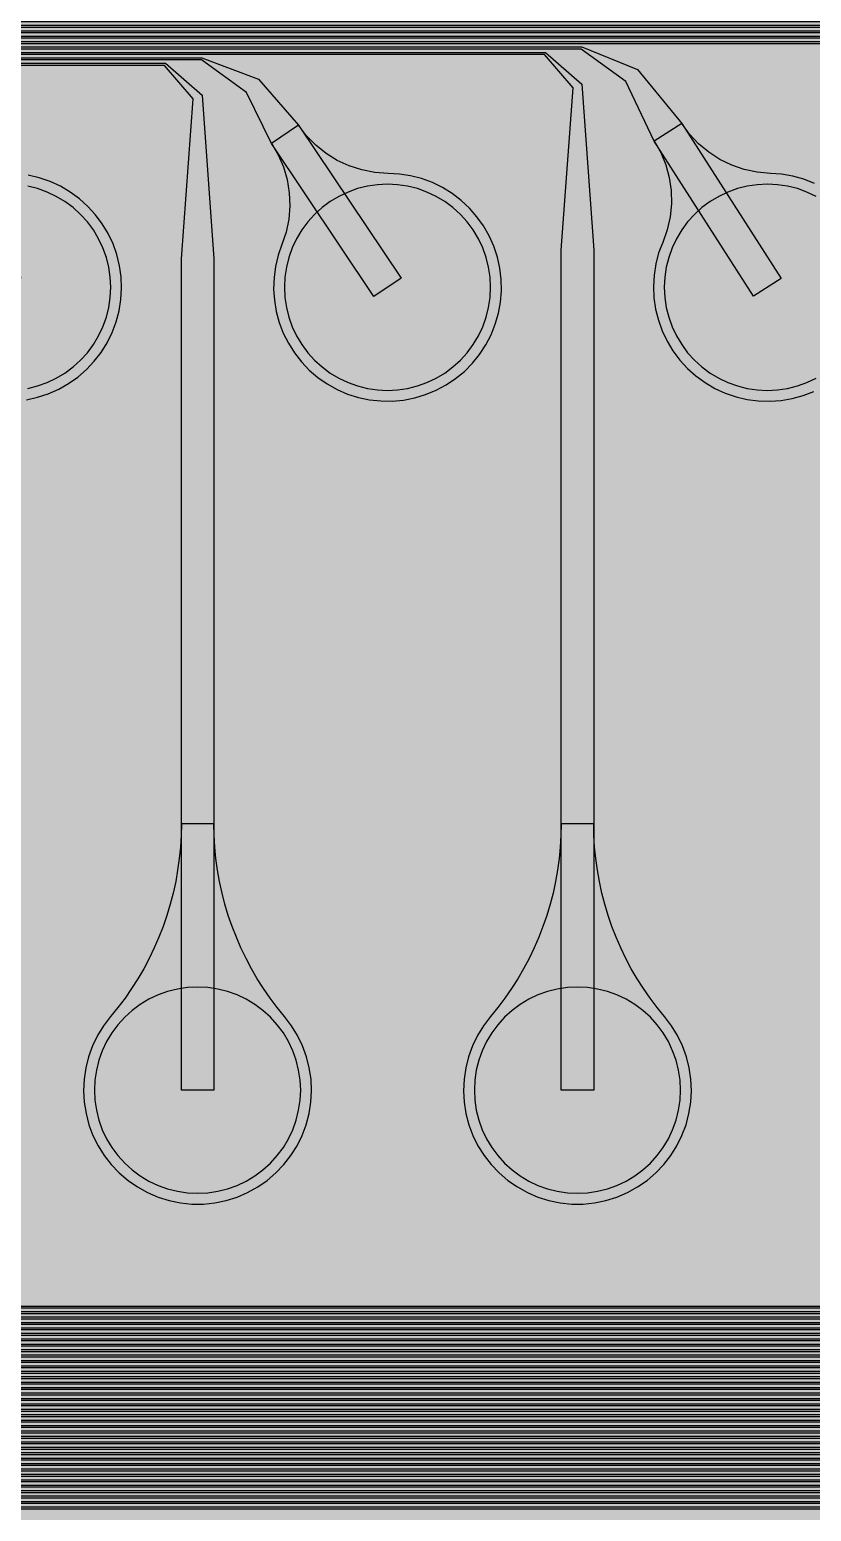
# Model space of a CAD drawing. Header units: metres. Extents: x -7240 to 10960, y -29667 to 1823.
# Drawn here: x -1907 to -1187, y -28281 to -26915 of the extents above; entities that cross this region are included whole.
import ezdxf

# ---------------------------------------------------------------- set-up
doc = ezdxf.new("R2010")
doc.units = ezdxf.units.M
for name, color, linetype in [('Metal1', 4, 'CONTINUOUS'), ('Polyimide', 7, 'CONTINUOUS'), ('Polyimide_Negative', 5, 'CONTINUOUS')]:
    doc.layers.add(name, color=color, linetype=linetype)

msp = doc.modelspace()

# ---------------------------------------------------------------- hatches: boundary and pattern name
at = {"layer": 'Polyimide'}
msp.add_hatch(color=7, dxfattribs=at).paths.add_polyline_path([(4088.5, -11806.9), (4098.7, -11851.2), (4115.6, -11893.5), (4138.6, -11932.7), (4167.4, -11968), (4201.1, -11998.5), (4239, -12023.6), (4280.3, -12042.7), (4349.2, -12073.7), (4413.2, -12113.8), (4471.3, -12162), (4522.3, -12217.7), (4565.4, -12279.7), (4599.7, -12346.9), (4624.7, -12418.2), (4639.9, -12492.2), (4645, -12567.5), (4639.9, -12642.8), (4624.7, -12716.8), (4599.7, -12788.1), (4565.4, -12855.3), (4522.3, -12917.3), (4471.3, -12973), (4413.2, -13021.2), (4349.2, -13061.3), (4280.3, -13092.3), (4239, -13111.4), (4201.1, -13136.5), (4167.4, -13167), (4138.6, -13202.3), (4115.6, -13241.5), (4098.7, -13283.8), (4088.5, -13328.1), (4085, -13373.5), (4085, -13567.5), (4099.4, -13861.6), (4142.6, -14152.8), (4214.2, -14438.4), (4313.4, -14715.5), (4439.2, -14981.7), (4590.6, -15234.2), (4766, -15470.7), (4963.7, -15688.8), (5181.8, -15886.5), (5418.3, -16061.9), (5670.8, -16213.3), (5936.9, -16339.1), (6214.1, -16438.3), (6499.7, -16509.9), (6790.9, -16553.1), (7085, -16567.5), (9960.4, -16567.5), (10038.8, -16571.4), (10116.4, -16582.9), (10192.6, -16601.9), (10266.5, -16628.4), (10337.5, -16662), (10404.8, -16702.3), (10467.9, -16749.1), (10526.1, -16801.8), (10578.8, -16860), (10625.6, -16923), (10665.9, -16990.4), (10699.5, -17061.4), (10725.9, -17135.3), (10745, -17211.4), (10756.5, -17289.1), (10760.4, -17367.5), (10760.4, -21957.3), (10721.6, -22012.9), (10686, -22070.6), (10653.6, -22130.1), (10624.5, -22191.4), (10598.9, -22254.2), (10576.8, -22318.2), (10558.3, -22383.5), (10543.4, -22449.6), (10532.2, -22516.5), (10524.7, -22583.8), (10521, -22651.5), (10521, -22719.3), (10524.7, -22787), (10532.2, -22854.4), (10543.4, -22921.2), (10558.3, -22987.4), (10576.8, -23052.6), (10598.9, -23116.7), (10624.5, -23179.5), (10653.6, -23240.7), (10686, -23300.3), (10721.6, -23357.9), (10760.4, -23413.5), (10760.4, -28667.5), (10756.5, -28745.9), (10745, -28823.6), (10725.9, -28899.7), (10699.5, -28973.6), (10665.9, -29044.6), (10625.6, -29112), (10578.8, -29175), (10526.1, -29233.2), (10467.9, -29285.9), (10404.8, -29332.7), (10337.5, -29373), (10266.5, -29406.6), (10192.6, -29433.1), (10116.4, -29452.1), (10038.8, -29463.6), (9960.4, -29467.5), (-6239.6, -29467.5), (-6318, -29463.6), (-6395.7, -29452.1), (-6471.9, -29433.1), (-6545.8, -29406.6), (-6616.7, -29373), (-6684.1, -29332.7), (-6747.1, -29285.9), (-6805.3, -29233.2), (-6858, -29175), (-6904.8, -29112), (-6945.2, -29044.6), (-6978.7, -28973.6), (-7005.2, -28899.7), (-7024.3, -28823.6), (-7035.8, -28745.9), (-7039.6, -28667.5), (-7039.6, -23426.3), (-6999.4, -23370.1), (-6962.3, -23311.6), (-6928.7, -23251.2), (-6898.5, -23189), (-6871.8, -23125.1), (-6848.8, -23059.9), (-6829.5, -22993.4), (-6814, -22926), (-6802.4, -22857.8), (-6794.6, -22789.1), (-6790.7, -22720), (-6790.7, -22650.8), (-6794.6, -22581.8), (-6802.4, -22513), (-6814, -22444.8), (-6829.5, -22377.4), (-6848.8, -22311), (-6871.8, -22245.7), (-6898.5, -22181.9), (-6928.7, -22119.7), (-6962.3, -22059.2), (-6999.4, -22000.8), (-7039.6, -21944.5), (-7039.6, -17367.5), (-7035.8, -17289.1), (-7024.3, -17211.4), (-7005.2, -17135.3), (-6978.7, -17061.4), (-6945.2, -16990.4), (-6904.8, -16923), (-6858, -16860), (-6805.3, -16801.8), (-6747.1, -16749.1), (-6684.1, -16702.3), (-6616.7, -16662), (-6545.8, -16628.4), (-6471.9, -16601.9), (-6395.7, -16582.9), (-6318, -16571.4), (-6239.6, -16567.5), (-3334, -16567.5), (-3039.9, -16553.1), (-2748.7, -16509.9), (-2463.1, -16438.3), (-2185.9, -16339.1), (-1919.8, -16213.3), (-1667.3, -16061.9), (-1430.8, -15886.5), (-1212.7, -15688.8), (-1015, -15470.7), (-839.6, -15234.2), (-688.2, -14981.7), (-562.4, -14715.5), (-463.2, -14438.4), (-391.6, -14152.8), (-348.4, -13861.6), (-334, -13567.5), (-334, -13373.5), (-337.5, -13328.1), (-347.7, -13283.8), (-364.6, -13241.5), (-387.6, -13202.3), (-416.4, -13167), (-450.1, -13136.5), (-488, -13111.4), (-529.3, -13092.3), (-529.3, -13092.3), (-598.2, -13061.3), (-662.2, -13021.2), (-720.3, -12973), (-771.3, -12917.3), (-814.4, -12855.3), (-848.7, -12788.1), (-873.7, -12716.8), (-888.9, -12642.8), (-894, -12567.5), (-888.9, -12492.2), (-873.7, -12418.2), (-848.7, -12346.9), (-814.4, -12279.7), (-771.3, -12217.7), (-720.3, -12162), (-662.2, -12113.8), (-598.2, -12073.7), (-529.3, -12042.7), (-488, -12023.6), (-450.1, -11998.5), (-416.4, -11968), (-387.6, -11932.7), (-364.6, -11893.5), (-347.7, -11851.2), (-337.5, -11806.9), (-334, -11761.5), (-334, -11074.3), (-337.5, -11028.9), (-347.7, -10984.6), (-364.6, -10942.4), (-387.6, -10903.1), (-416.4, -10867.8), (-450.1, -10837.3), (-488, -10812.2), (-529.3, -10793.2), (-529.3, -10793.2), (-598.2, -10762.1), (-662.2, -10722.1), (-720.3, -10673.8), (-771.3, -10618.1), (-814.4, -10556.1), (-848.7, -10488.9), (-873.7, -10417.6), (-888.9, -10343.7), (-894, -10268.3), (-888.9, -10193), (-873.7, -10119), (-848.7, -10047.8), (-814.4, -9980.5), (-771.3, -9918.5), (-720.3, -9862.9), (-662.2, -9814.6), (-598.2, -9774.6), (-529.3, -9743.5), (-488, -9724.5), (-450.1, -9699.4), (-416.4, -9668.8), (-387.6, -9633.5), (-364.6, -9594.3), (-347.7, -9552), (-337.5, -9507.7), (-334, -9462.4), (-334, -8775.1), (-337.5, -8729.8), (-347.7, -8685.5), (-364.6, -8643.2), (-387.6, -8604), (-416.4, -8568.7), (-450.1, -8538.1), (-488, -8513), (-529.3, -8494), (-529.3, -8494), (-598.2, -8462.9), (-662.2, -8422.9), (-720.3, -8374.6), (-771.3, -8319), (-814.4, -8257), (-848.7, -8189.7), (-873.7, -8118.5), (-888.9, -8044.5), (-894, -7969.2), (-888.9, -7893.8), (-873.7, -7819.9), (-848.7, -7748.6), (-814.4, -7681.4), (-771.3, -7619.4), (-720.3, -7563.7), (-662.2, -7515.4), (-598.2, -7475.4), (-529.3, -7444.3), (-529.3, -7444.3), (-488, -7425.3), (-450.1, -7400.2), (-416.4, -7369.7), (-387.6, -7334.4), (-364.6, -7295.1), (-347.7, -7252.9), (-337.5, -7208.6), (-334, -7163.2), (-334, -6476), (-337.5, -6430.6), (-347.7, -6386.3), (-364.6, -6344), (-387.6, -6304.8), (-416.4, -6269.5), (-450.1, -6239), (-488, -6213.9), (-529.3, -6194.8), (-529.3, -6194.8), (-598.2, -6163.8), (-662.2, -6123.7), (-720.3, -6075.5), (-771.3, -6019.8), (-814.4, -5957.8), (-848.7, -5890.6), (-873.7, -5819.3), (-888.9, -5745.3), (-894, -5670), (-888.9, -5594.7), (-873.7, -5520.7), (-848.7, -5449.4), (-814.4, -5382.2), (-771.3, -5320.2), (-720.3, -5264.5), (-662.2, -5216.3), (-598.2, -5176.2), (-529.3, -5145.2), (-529.3, -5145.2), (-488, -5126.1), (-450.1, -5101), (-416.4, -5070.5), (-387.6, -5035.2), (-364.6, -4996), (-347.7, -4953.7), (-337.5, -4909.4), (-334, -4864), (-334, 380), (-334, 1522.5), (-289, 1522.5), (-288.8, 1515.6), (-288.1, 1508.8), (-287, 1502), (-285.4, 1495.3), (-283.4, 1488.7), (-281, 1482.3), (-278.2, 1476.1), (-274.9, 1470), (-271.3, 1464.2), (-267.3, 1458.6), (-262.9, 1453.3), (-258.2, 1448.3), (-253.2, 1443.6), (-247.9, 1439.2), (-242.3, 1435.2), (-236.5, 1431.6), (-230.4, 1428.3), (-224.2, 1425.5), (-217.8, 1423.1), (-211.2, 1421.1), (-204.5, 1419.5), (-197.7, 1418.4), (-190.9, 1417.7), (-184, 1417.5), (-177.1, 1417.7), (-170.3, 1418.4), (-163.5, 1419.5), (-156.8, 1421.1), (-150.2, 1423.1), (-143.8, 1425.5), (-137.6, 1428.3), (-131.5, 1431.6), (-125.7, 1435.2), (-120.1, 1439.2), (-114.8, 1443.6), (-109.8, 1448.3), (-105.1, 1453.3), (-100.7, 1458.6), (-96.7, 1464.2), (-93.1, 1470), (-89.8, 1476.1), (-87, 1482.3), (-84.6, 1488.7), (-82.6, 1495.3), (-81, 1502), (-79.9, 1508.8), (-79.2, 1515.6), (-79, 1522.5), (1786, 1522.5), (3835, 1522.5), (3835.2, 1529), (3835.9, 1535.6), (3836.9, 1542), (3838.4, 1548.4), (3840.3, 1554.6), (3842.6, 1560.8), (3845.3, 1566.7), (3848.4, 1572.5), (3851.9, 1578.1), (3855.7, 1583.4), (3859.8, 1588.4), (3864.3, 1593.2), (3869.1, 1597.7), (3874.1, 1601.8), (3879.4, 1605.6), (3885, 1609.1), (3890.8, 1612.2), (3896.7, 1614.9), (3902.9, 1617.2), (3909.1, 1619.1), (3915.5, 1620.6), (3921.9, 1621.6), (3928.5, 1622.3), (3935, 1622.5), (3941.5, 1622.3), (3948.1, 1621.6), (3954.5, 1620.6), (3960.9, 1619.1), (3967.1, 1617.2), (3973.3, 1614.9), (3979.2, 1612.2), (3985, 1609.1), (3990.6, 1605.6), (3995.9, 1601.8), (4000.9, 1597.7), (4005.7, 1593.2), (4010.2, 1588.4), (4014.3, 1583.4), (4018.1, 1578.1), (4021.6, 1572.5), (4024.7, 1566.7), (4027.4, 1560.8), (4029.7, 1554.6), (4031.6, 1548.4), (4033.1, 1542), (4034.1, 1535.6), (4034.8, 1529), (4035, 1522.5), (4085, 1522.5), (4085, 380), (4085, 330), (4085, -4864), (4088.5, -4909.4), (4098.7, -4953.7), (4115.6, -4996), (4138.6, -5035.2), (4167.4, -5070.5), (4201.1, -5101), (4239, -5126.1), (4280.3, -5145.2), (4280.3, -5145.2), (4349.2, -5176.2), (4413.2, -5216.3), (4471.3, -5264.5), (4522.3, -5320.2), (4565.4, -5382.2), (4599.7, -5449.4), (4624.7, -5520.7), (4639.9, -5594.7), (4645, -5670), (4639.9, -5745.3), (4624.7, -5819.3), (4599.7, -5890.6), (4565.4, -5957.8), (4522.3, -6019.8), (4471.3, -6075.5), (4413.2, -6123.7), (4349.2, -6163.8), (4280.3, -6194.8), (4239, -6213.9), (4201.1, -6239), (4167.4, -6269.5), (4138.6, -6304.8), (4115.6, -6344), (4098.7, -6386.3), (4088.5, -6430.6), (4085, -6476), (4085, -11761.5), (4088.5, -11806.9)])

# ---------------------------------------------------------------- linework, layer by layer
at = {"layer": 'Metal1'}
for points in [[(1728.9, -18191.7), (1728.9, -28247.9), (1698.3, -28278.5), (-5907.5, -28278.5), (-5938.1, -28247.9), (-5938.1, -25926.6), (-5907.5, -25896), (-4552.4, -25896), (-4493.7, -25906.7), (-4486.5, -25911.9), (-4366.5, -26031.9), (-4387.7, -26053.1), (-4507.7, -25933.1), (-4509.1, -25929.8), (-4552.8, -25898), (-5906.7, -25898), (-5936.1, -25927.4), (-5936.1, -28247.1), (-5906.7, -28276.5), (1697.5, -28276.5), (1726.9, -28247.1), (1726.9, -18191.7)], [(1723.9, -18191.7), (1723.9, -28242.9), (1693.3, -28273.5), (-5902.5, -28273.5), (-5933.1, -28242.9), (-5933.1, -25931.6), (-5902.5, -25901), (-4581.7, -25901), (-4547.8, -25930.2), (-4537.1, -26068.2), (-4537.1, -26782.5), (-4567.1, -26782.5), (-4567.1, -26068.2), (-4556.5, -25933.8), (-4582.5, -25903), (-5901.7, -25903), (-5931.1, -25932.4), (-5931.1, -28242.1), (-5901.7, -28271.5), (1692.5, -28271.5), (1721.9, -28242.1), (1721.9, -18191.7)], [(1718.9, -18191.7), (1718.9, -28237.9), (1688.3, -28268.5), (-5897.5, -28268.5), (-5928.1, -28237.9), (-5928.1, -25936.6), (-5897.5, -25906), (-4892.4, -25906), (-4832.9, -25915.5), (-4716.5, -26031.9), (-4737.7, -26053.1), (-4849.9, -25940.9), (-4892.8, -25908), (-5896.7, -25908), (-5926.1, -25937.4), (-5926.1, -28237.1), (-5896.7, -28266.5), (1687.5, -28266.5), (1716.9, -28237.1), (1716.9, -18191.7)], [(1713.9, -18191.7), (1713.9, -28232.9), (1683.3, -28263.5), (-5892.5, -28263.5), (-5923.1, -28232.9), (-5923.1, -25941.6), (-5892.5, -25911), (-4931.7, -25911), (-4897.8, -25940.2), (-4887.1, -26076.2), (-4887.1, -26782.5), (-4917.1, -26782.5), (-4917.1, -26076.2), (-4906.5, -25943.8), (-4932.5, -25913), (-5891.7, -25913), (-5921.1, -25942.4), (-5921.1, -28232.1), (-5891.7, -28261.5), (1682.5, -28261.5), (1711.9, -28232.1), (1711.9, -18191.7)], [(1708.9, -18191.7), (1708.9, -28227.9), (1678.3, -28258.5), (-5887.5, -28258.5), (-5918.1, -28227.9), (-5918.1, -25946.6), (-5887.5, -25916), (-5232.4, -25916), (-5172.9, -25925.5), (-5066.5, -26031.9), (-5087.7, -26053.1), (-5189.9, -25950.9), (-5232.8, -25918), (-5886.7, -25918), (-5916.1, -25947.4), (-5916.1, -28227.1), (-5886.7, -28256.5), (1677.5, -28256.5), (1706.9, -28227.1), (1706.9, -18191.7)], [(1703.9, -18191.7), (1703.9, -28222.9), (1673.3, -28253.5), (-5882.5, -28253.5), (-5913.1, -28222.9), (-5913.1, -25951.6), (-5882.5, -25921), (-5281.7, -25921), (-5247.7, -25950.2), (-5237.1, -26084.2), (-5237.1, -26782.5), (-5267.1, -26782.5), (-5267.1, -26084.2), (-5256.5, -25953.8), (-5282.5, -25923), (-5881.7, -25923), (-5911.1, -25952.4), (-5911.1, -28222.1), (-5881.7, -28251.5), (1672.5, -28251.5), (1701.9, -28222.1), (1701.9, -18191.7)], [(1698.9, -18191.7), (1698.9, -28217.9), (1668.3, -28248.5), (-5877.5, -28248.5), (-5908.1, -28217.9), (-5908.1, -26921.6), (-5877.5, -26891), (143.3, -26891), (179.6, -26919.2), (187.9, -26982.8), (187.9, -27152.5), (157.9, -27152.5), (157.9, -26982.8), (166.1, -26924.8), (142.5, -26893), (-5876.7, -26893), (-5906.1, -26922.4), (-5906.1, -28217.1), (-5876.7, -28246.5), (1667.5, -28246.5), (1696.9, -28217.1), (1696.9, -18191.7)], [(1693.9, -18191.7), (1693.9, -28212.9), (1663.3, -28243.5), (-5872.5, -28243.5), (-5903.1, -28212.9), (-5903.1, -26926.6), (-5872.5, -26896), (-31.7, -26896), (1.8, -26925.4), (12.9, -27086.2), (12.9, -27892.5), (-17.1, -27892.5), (-17.1, -27086.2), (-6.1, -26928.6), (-32.5, -26898), (-5871.7, -26898), (-5901.1, -26927.4), (-5901.1, -28212.1), (-5871.7, -28241.5), (1662.5, -28241.5), (1691.9, -28212.1), (1691.9, -18191.7)], [(1688.9, -18191.7), (1688.9, -28207.9), (1658.3, -28238.5), (-5867.5, -28238.5), (-5898.1, -28207.9), (-5898.1, -26931.6), (-5867.5, -26901), (-348.1, -26901), (-299, -26923.6), (-247.4, -26997.3), (-164.1, -27145.1), (-190.2, -27159.9), (-273.5, -27012), (-308.2, -26932.6), (-348.6, -26903), (-5866.7, -26903), (-5896.1, -26932.4), (-5896.1, -28207.1), (-5866.7, -28236.5), (1657.5, -28236.5), (1686.9, -28207.1), (1686.9, -18191.7)], [(1683.9, -18191.7), (1683.9, -28202.9), (1653.3, -28233.5), (-5862.5, -28233.5), (-5893.1, -28202.9), (-5893.1, -26936.6), (-5862.5, -26906), (-381.7, -26906), (-348.1, -26935.4), (-337.1, -27094.2), (-337.1, -27892.5), (-367.1, -27892.5), (-367.1, -27094.2), (-356.1, -26938.6), (-382.5, -26908), (-5861.7, -26908), (-5891.1, -26937.4), (-5891.1, -28202.1), (-5861.7, -28231.5), (1652.5, -28231.5), (1681.9, -28202.1), (1681.9, -18191.7)], [(1678.9, -18191.7), (1678.9, -28197.9), (1648.3, -28228.5), (-5857.5, -28228.5), (-5888.1, -28197.9), (-5888.1, -26941.6), (-5857.5, -26911), (-698.1, -26911), (-648.4, -26933), (-600.1, -26998.6), (-514.2, -27144.9), (-540.1, -27160.1), (-626, -27013.8), (-657.9, -26942.7), (-698.6, -26913), (-5856.7, -26913), (-5886.1, -26942.4), (-5886.1, -28197.1), (-5856.7, -28226.5), (1647.5, -28226.5), (1676.9, -28197.1), (1676.9, -18191.7)], [(1673.9, -18191.7), (1673.9, -28192.9), (1643.3, -28223.5), (-5852.5, -28223.5), (-5883.1, -28192.9), (-5883.1, -26946.6), (-5852.5, -26916), (-731.7, -26916), (-698.1, -26945.3), (-687.1, -27102.2), (-687.1, -27892.5), (-717.1, -27892.5), (-717.1, -27102.2), (-706.1, -26948.7), (-732.5, -26918), (-5851.7, -26918), (-5881.1, -26947.4), (-5881.1, -28192.1), (-5851.7, -28221.5), (1642.5, -28221.5), (1671.9, -28192.1), (1671.9, -18191.7)], [(1668.9, -18191.7), (1668.9, -28187.9), (1638.3, -28218.5), (-5847.5, -28218.5), (-5878.1, -28187.9), (-5878.1, -26951.6), (-5847.5, -26921), (-1048.1, -26921), (-997.7, -26942.4), (-953, -27000), (-864.3, -27144.7), (-889.9, -27160.3), (-978.6, -27015.6), (-1007.7, -26952.8), (-1048.6, -26923), (-5846.7, -26923), (-5876.1, -26952.4), (-5876.1, -28187.1), (-5846.7, -28216.5), (1637.5, -28216.5), (1666.9, -28187.1), (1666.9, -18191.7)], [(1663.9, -18191.7), (1663.9, -28182.9), (1633.3, -28213.5), (-5842.5, -28213.5), (-5873.1, -28182.9), (-5873.1, -26956.6), (-5842.5, -26926), (-1081.7, -26926), (-1048.1, -26955.3), (-1037.1, -27110.2), (-1037.1, -27892.5), (-1067.1, -27892.5), (-1067.1, -27110.2), (-1056.2, -26958.7), (-1082.5, -26928), (-5841.7, -26928), (-5871.1, -26957.4), (-5871.1, -28182.1), (-5841.7, -28211.5), (1632.5, -28211.5), (1661.9, -28182.1), (1661.9, -18191.7)], [(1658.9, -18191.7), (1658.9, -28177.9), (1628.3, -28208.5), (-5837.5, -28208.5), (-5868.1, -28177.9), (-5868.1, -26961.6), (-5837.5, -26931), (-1398.1, -26931), (-1346.9, -26951.7), (-1306, -27001.5), (-1214.5, -27144.4), (-1239.8, -27160.6), (-1331.3, -27017.7), (-1357.4, -26962.9), (-1398.6, -26933), (-5836.7, -26933), (-5866.1, -26962.4), (-5866.1, -28177.1), (-5836.7, -28206.5), (1627.5, -28206.5), (1656.9, -28177.1), (1656.9, -18191.7)], [(1653.9, -18191.7), (1653.9, -28172.9), (1623.3, -28203.5), (-5832.5, -28203.5), (-5863.1, -28172.9), (-5863.1, -26966.6), (-5832.5, -26936), (-1431.7, -26936), (-1398.1, -26965.3), (-1387.1, -27118.2), (-1387.1, -27892.5), (-1417.1, -27892.5), (-1417.1, -27118.2), (-1406.2, -26968.7), (-1432.5, -26938), (-5831.7, -26938), (-5861.1, -26967.4), (-5861.1, -28172.1), (-5831.7, -28201.5), (1622.5, -28201.5), (1651.9, -28172.1), (1651.9, -18191.7)], [(1648.9, -18191.7), (1648.9, -28167.9), (1618.3, -28198.5), (-5827.5, -28198.5), (-5858.1, -28167.9), (-5858.1, -26971.6), (-5827.5, -26941), (-1748.1, -26941), (-1696.1, -26960.8), (-1659.2, -27003.2), (-1564.7, -27144.1), (-1589.6, -27160.9), (-1684.1, -27019.9), (-1707.1, -26973), (-1748.6, -26943), (-5826.7, -26943), (-5856.1, -26972.4), (-5856.1, -28167.1), (-5826.7, -28196.5), (1617.5, -28196.5), (1646.9, -28167.1), (1646.9, -18191.7)], [(1643.9, -18191.7), (1643.9, -28162.9), (1613.3, -28193.5), (-5822.5, -28193.5), (-5853.1, -28162.9), (-5853.1, -26976.6), (-5822.5, -26946), (-1781.7, -26946), (-1748, -26975.3), (-1737.1, -27126.2), (-1737.1, -27892.5), (-1767.1, -27892.5), (-1767.1, -27126.2), (-1756.2, -26978.7), (-1782.5, -26948), (-5821.7, -26948), (-5851.1, -26977.4), (-5851.1, -28162.1), (-5821.7, -28191.5), (1612.5, -28191.5), (1641.9, -28162.1), (1641.9, -18191.7)], [(1638.9, -18191.7), (1638.9, -28157.9), (1608.3, -28188.5), (-5817.5, -28188.5), (-5848.1, -28157.9), (-5848.1, -26981.6), (-5817.5, -26951), (-2098.1, -26951), (-2045.3, -26969.9), (-2012.6, -27005.1), (-1914.9, -27143.9), (-1939.4, -27161.1), (-2037.1, -27022.4), (-2056.9, -26983.2), (-2098.6, -26953), (-5816.7, -26953), (-5846.1, -26982.4), (-5846.1, -28157.1), (-5816.7, -28186.5), (1607.5, -28186.5), (1636.9, -28157.1), (1636.9, -18191.7)], [(1633.9, -18191.7), (1633.9, -28152.9), (1603.3, -28183.5), (-5812.5, -28183.5), (-5843.1, -28152.9), (-5843.1, -26986.6), (-5812.5, -26956), (-2131.7, -26956), (-2098, -26985.3), (-2087.1, -27134.2), (-2087.1, -27892.5), (-2117.1, -27892.5), (-2117.1, -27134.2), (-2106.3, -26988.7), (-2132.5, -26958), (-5811.7, -26958), (-5841.1, -26987.4), (-5841.1, -28152.1), (-5811.7, -28181.5), (1602.5, -28181.5), (1631.9, -28152.1), (1631.9, -18191.7)], [(1628.9, -18191.7), (1628.9, -28147.9), (1598.3, -28178.5), (-5807.5, -28178.5), (-5838.1, -28147.9), (-5838.1, -26991.6), (-5807.5, -26961), (-2448.1, -26961), (-2394.4, -26978.8), (-2366.1, -27007.2), (-2265.1, -27143.6), (-2289.2, -27161.4), (-2390.2, -27025.1), (-2406.6, -26993.4), (-2448.6, -26963), (-5806.7, -26963), (-5836.1, -26992.4), (-5836.1, -28147.1), (-5806.7, -28176.5), (1597.5, -28176.5), (1626.9, -28147.1), (1626.9, -18191.7)], [(1623.9, -18191.7), (1623.9, -28142.9), (1593.3, -28173.5), (-5802.5, -28173.5), (-5833.1, -28142.9), (-5833.1, -26996.6), (-5802.5, -26966), (-2481.7, -26966), (-2448, -26995.3), (-2437.1, -27142.2), (-2437.1, -27892.5), (-2467.1, -27892.5), (-2467.1, -27142.2), (-2456.3, -26998.7), (-2482.5, -26968), (-5801.7, -26968), (-5831.1, -26997.4), (-5831.1, -28142.1), (-5801.7, -28171.5), (1592.5, -28171.5), (1621.9, -28142.1), (1621.9, -18191.7)], [(1618.9, -18191.7), (1618.9, -28137.9), (1588.3, -28168.5), (-5797.5, -28168.5), (-5828.1, -28137.9), (-5828.1, -27001.6), (-5797.5, -26971), (-2798.1, -26971), (-2743.4, -26987.6), (-2719.9, -27009.6), (-2615.3, -27143.3), (-2638.9, -27161.7), (-2743.5, -27028.1), (-2756.3, -27003.6), (-2798.6, -26973), (-5796.7, -26973), (-5826.1, -27002.4), (-5826.1, -28137.1), (-5796.7, -28166.5), (1587.5, -28166.5), (1616.9, -28137.1), (1616.9, -18191.7)], [(1613.9, -18191.7), (1613.9, -28132.9), (1583.3, -28163.5), (-5792.5, -28163.5), (-5823.1, -28132.9), (-5823.1, -27006.6), (-5792.5, -26976), (-2831.7, -26976), (-2797.9, -27005.3), (-2787.1, -27150.2), (-2787.1, -27892.5), (-2817.1, -27892.5), (-2817.1, -27150.2), (-2806.3, -27008.7), (-2832.5, -26978), (-5791.7, -26978), (-5821.1, -27007.4), (-5821.1, -28132.1), (-5791.7, -28161.5), (1582.5, -28161.5), (1611.9, -28132.1), (1611.9, -18191.7)], [(1608.9, -18191.7), (1608.9, -28127.9), (1578.3, -28158.5), (-5787.5, -28158.5), (-5818.1, -28127.9), (-5818.1, -27011.6), (-5787.5, -26981), (-3177.4, -26981), (-3121.3, -26995.6), (-3086.5, -27021.9), (-2966.5, -27141.9), (-2987.7, -27163.1), (-3107.7, -27043.1), (-3131.5, -27010.9), (-3177.8, -26983), (-5786.7, -26983), (-5816.1, -27012.4), (-5816.1, -28127.1), (-5786.7, -28156.5), (1577.5, -28156.5), (1606.9, -28127.1), (1606.9, -18191.7)], [(1603.9, -18191.7), (1603.9, -28122.9), (1573.3, -28153.5), (-5782.5, -28153.5), (-5813.1, -28122.9), (-5813.1, -27016.6), (-5782.5, -26986), (-3181.7, -26986), (-3147.9, -27015.2), (-3137.1, -27158.2), (-3137.1, -27892.5), (-3167.1, -27892.5), (-3167.1, -27158.2), (-3156.4, -27018.8), (-3182.5, -26988), (-5781.7, -26988), (-5811.1, -27017.4), (-5811.1, -28122.1), (-5781.7, -28151.5), (1572.5, -28151.5), (1601.9, -28122.1), (1601.9, -18191.7)], [(1598.9, -18191.7), (1598.9, -28117.9), (1568.3, -28148.5), (-5777.5, -28148.5), (-5808.1, -28117.9), (-5808.1, -27021.6), (-5777.5, -26991), (-3517.4, -26991), (-3460.5, -27004.4), (-3436.5, -27021.9), (-3316.5, -27141.9), (-3337.7, -27163.1), (-3457.7, -27043.1), (-3472.3, -27022), (-3517.8, -26993), (-5776.7, -26993), (-5806.1, -27022.4), (-5806.1, -28117.1), (-5776.7, -28146.5), (1567.5, -28146.5), (1596.9, -28117.1), (1596.9, -18191.7)], [(1593.9, -18191.7), (1593.9, -28112.9), (1563.3, -28143.5), (-5772.5, -28143.5), (-5803.1, -28112.9), (-5803.1, -27026.6), (-5772.5, -26996), (-3531.7, -26996), (-3497.9, -27025.2), (-3487.1, -27166.2), (-3487.1, -27892.5), (-3517.1, -27892.5), (-3517.1, -27166.2), (-3506.4, -27028.8), (-3532.5, -26998), (-5771.7, -26998), (-5801.1, -27027.4), (-5801.1, -28112.1), (-5771.7, -28141.5), (1562.5, -28141.5), (1591.9, -28112.1), (1591.9, -18191.7)], [(1588.9, -18191.7), (1588.9, -28107.9), (1558.3, -28138.5), (-5767.5, -28138.5), (-5798.1, -28107.9), (-5798.1, -27031.6), (-5767.5, -27001), (-3857.4, -27001), (-3799.4, -27012.8), (-3786.5, -27021.9), (-3666.5, -27141.9), (-3687.7, -27163.1), (-3807.7, -27043.1), (-3813.4, -27033.7), (-3857.8, -27003), (-5766.7, -27003), (-5796.1, -27032.4), (-5796.1, -28107.1), (-5766.7, -28136.5), (1557.5, -28136.5), (1586.9, -28107.1), (1586.9, -18191.7)], [(1583.9, -18191.7), (1583.9, -28102.9), (1553.3, -28133.5), (-5762.5, -28133.5), (-5793.1, -28102.9), (-5793.1, -27036.6), (-5762.5, -27006), (-3881.7, -27006), (-3847.8, -27035.2), (-3837.1, -27174.2), (-3837.1, -27892.5), (-3867.1, -27892.5), (-3867.1, -27174.2), (-3856.4, -27038.8), (-3882.5, -27008), (-5761.7, -27008), (-5791.1, -27037.4), (-5791.1, -28102.1), (-5761.7, -28131.5), (1552.5, -28131.5), (1581.9, -28102.1), (1581.9, -18191.7)], [(1578.9, -18191.7), (1578.9, -28097.9), (1548.3, -28128.5), (-5757.5, -28128.5), (-5788.1, -28097.9), (-5788.1, -27041.6), (-5757.5, -27011), (-4197.4, -27011), (-4137.9, -27020.5), (-4016.5, -27141.9), (-4037.7, -27163.1), (-4154.9, -27045.9), (-4197.8, -27013), (-5756.7, -27013), (-5786.1, -27042.4), (-5786.1, -28097.1), (-5756.7, -28126.5), (1547.5, -28126.5), (1576.9, -28097.1), (1576.9, -18191.7)], [(1573.9, -18191.7), (1573.9, -28092.9), (1543.3, -28123.5), (-5752.5, -28123.5), (-5783.1, -28092.9), (-5783.1, -27046.6), (-5752.5, -27016), (-4231.7, -27016), (-4197.8, -27045.2), (-4187.1, -27182.2), (-4187.1, -27892.5), (-4217.1, -27892.5), (-4217.1, -27182.2), (-4206.5, -27048.8), (-4232.5, -27018), (-5751.7, -27018), (-5781.1, -27047.4), (-5781.1, -28092.1), (-5751.7, -28121.5), (1542.5, -28121.5), (1571.9, -28092.1), (1571.9, -18191.7)], [(1568.9, -18191.7), (1568.9, -28087.9), (1538.3, -28118.5), (-5747.5, -28118.5), (-5778.1, -28087.9), (-5778.1, -27051.6), (-5747.5, -27021), (-4537.4, -27021), (-4477.9, -27030.5), (-4366.5, -27141.9), (-4387.7, -27163.1), (-4494.9, -27055.9), (-4537.8, -27023), (-5746.7, -27023), (-5776.1, -27052.4), (-5776.1, -28087.1), (-5746.7, -28116.5), (1537.5, -28116.5), (1566.9, -28087.1), (1566.9, -18191.7)], [(1563.9, -18191.7), (1563.9, -28082.9), (1533.3, -28113.5), (-5742.5, -28113.5), (-5773.1, -28082.9), (-5773.1, -27056.6), (-5742.5, -27026), (-4581.7, -27026), (-4547.7, -27055.2), (-4537.1, -27190.2), (-4537.1, -27892.5), (-4567.1, -27892.5), (-4567.1, -27190.2), (-4556.5, -27058.8), (-4582.5, -27028), (-5741.7, -27028), (-5771.1, -27057.4), (-5771.1, -28082.1), (-5741.7, -28111.5), (1532.5, -28111.5), (1561.9, -28082.1), (1561.9, -18191.7)], [(1558.9, -18191.7), (1558.9, -28077.9), (1528.3, -28108.5), (-5737.5, -28108.5), (-5768.1, -28077.9), (-5768.1, -27061.6), (-5737.5, -27031), (-4877.4, -27031), (-4817.9, -27040.5), (-4716.5, -27141.9), (-4737.7, -27163.1), (-4834.9, -27065.9), (-4877.8, -27033), (-5736.7, -27033), (-5766.1, -27062.4), (-5766.1, -28077.1), (-5736.7, -28106.5), (1527.5, -28106.5), (1556.9, -28077.1), (1556.9, -18191.7)], [(1553.9, -18191.7), (1553.9, -28072.9), (1523.3, -28103.5), (-5732.5, -28103.5), (-5763.1, -28072.9), (-5763.1, -27066.6), (-5732.5, -27036), (-4931.7, -27036), (-4897.7, -27065.2), (-4887.1, -27198.2), (-4887.1, -27892.5), (-4917.1, -27892.5), (-4917.1, -27198.2), (-4906.5, -27068.8), (-4932.5, -27038), (-5731.7, -27038), (-5761.1, -27067.4), (-5761.1, -28072.1), (-5731.7, -28101.5), (1522.5, -28101.5), (1551.9, -28072.1), (1551.9, -18191.7)], [(1548.9, -18191.7), (1548.9, -28067.9), (1518.3, -28098.5), (-5727.5, -28098.5), (-5758.1, -28067.9), (-5758.1, -27071.6), (-5727.5, -27041), (-5217.4, -27041), (-5157.9, -27050.5), (-5066.5, -27141.9), (-5087.7, -27163.1), (-5174.9, -27075.9), (-5217.8, -27043), (-5726.7, -27043), (-5756.1, -27072.4), (-5756.1, -28067.1), (-5726.7, -28096.5), (1517.5, -28096.5), (1546.9, -28067.1), (1546.9, -18191.7)], [(1543.9, -18191.7), (1543.9, -28062.9), (1513.3, -28093.5), (-5722.5, -28093.5), (-5753.1, -28062.9), (-5753.1, -27076.6), (-5722.5, -27046), (-5281.7, -27046), (-5247.7, -27075.2), (-5237.1, -27206.2), (-5237.1, -27892.5), (-5267.1, -27892.5), (-5267.1, -27206.2), (-5256.6, -27078.8), (-5282.5, -27048), (-5721.7, -27048), (-5751.1, -27077.4), (-5751.1, -28062.1), (-5721.7, -28091.5), (1512.5, -28091.5), (1541.9, -28062.1), (1541.9, -18191.7)], [(-1183.8, -27056.9), (-1193.5, -27053), (-1203.6, -27050.2), (-1214, -27048.3), (-1224.4, -27047.5), (-1236.5, -27046.5), (-1248.5, -27044), (-1260, -27040), (-1270.9, -27034.7), (-1281.2, -27028), (-1290.5, -27020.2), (-1298.8, -27011.3), (-1306, -27001.5), (-1331.3, -27017.7), (-1331.3, -27017.7), (-1325.3, -27028.3), (-1320.8, -27039.6), (-1317.6, -27051.4), (-1315.8, -27063.4), (-1315.6, -27075.6), (-1316.8, -27087.7), (-1319.5, -27099.6), (-1323.6, -27111.1), (-1327.3, -27120.9), (-1329.9, -27131), (-1331.5, -27141.4), (-1332.1, -27151.8), (-1331.7, -27162.3), (-1330.2, -27172.7), (-1327.6, -27182.9), (-1324.1, -27192.7), (-1319.6, -27202.2), (-1314.2, -27211.2), (-1307.9, -27219.6), (-1300.8, -27227.3), (-1293, -27234.2), (-1284.5, -27240.4), (-1275.5, -27245.7), (-1266, -27250.1), (-1256, -27253.4), (-1245.8, -27255.8), (-1235.5, -27257.2), (-1225, -27257.5), (-1214.5, -27256.7), (-1204.2, -27255), (-1194.1, -27252.2), (-1184.3, -27248.4)], [(-1909.9, -27256.1), (-1899.7, -27253.9), (-1889.7, -27250.6), (-1880.1, -27246.4), (-1871, -27241.3), (-1862.5, -27235.2), (-1854.5, -27228.4), (-1847.3, -27220.7), (-1840.9, -27212.5), (-1835.4, -27203.6), (-1830.7, -27194.2), (-1827.1, -27184.4), (-1824.4, -27174.2), (-1822.7, -27163.9), (-1822.1, -27153.4), (-1822.6, -27142.9), (-1824, -27132.6), (-1826.5, -27122.4), (-1830, -27112.5), (-1834.5, -27103), (-1839.9, -27094), (-1846.2, -27085.6), (-1853.2, -27077.9), (-1861, -27070.9), (-1869.5, -27064.7), (-1878.5, -27059.4), (-1888, -27055), (-1898, -27051.6), (-1908.2, -27049.2)]]:
    msp.add_lwpolyline(points, dxfattribs=at)
for points in [[(-1684.1, -27019.9), (-1678, -27030.4), (-1673.1, -27041.6), (-1669.7, -27053.3), (-1667.7, -27065.3), (-1667.2, -27077.5), (-1668.2, -27089.6), (-1670.6, -27101.6), (-1674.5, -27113.1), (-1677.9, -27123), (-1680.3, -27133.2), (-1681.7, -27143.6), (-1682.1, -27154.1), (-1681.4, -27164.5), (-1679.7, -27174.9), (-1677, -27185), (-1673.2, -27194.8), (-1668.5, -27204.1), (-1662.9, -27213), (-1656.5, -27221.3), (-1649.2, -27228.8), (-1641.3, -27235.6), (-1632.7, -27241.6), (-1623.5, -27246.7), (-1613.9, -27250.9), (-1603.9, -27254), (-1593.6, -27256.2), (-1583.2, -27257.3), (-1572.7, -27257.4), (-1562.3, -27256.4), (-1552, -27254.5), (-1542, -27251.4), (-1532.3, -27247.4), (-1523.1, -27242.5), (-1514.4, -27236.7), (-1506.3, -27230), (-1498.9, -27222.5), (-1492.3, -27214.4), (-1486.6, -27205.6), (-1481.7, -27196.3), (-1477.8, -27186.6), (-1474.9, -27176.5), (-1473, -27166.2), (-1472.2, -27155.8), (-1472.4, -27145.3), (-1473.6, -27134.9), (-1475.9, -27124.7), (-1479.2, -27114.7), (-1483.4, -27105.1), (-1488.6, -27096), (-1494.7, -27087.5), (-1501.6, -27079.6), (-1509.2, -27072.4), (-1517.5, -27066.1), (-1526.4, -27060.6), (-1535.8, -27056), (-1545.7, -27052.3), (-1555.8, -27049.7), (-1566.2, -27048.1), (-1576.6, -27047.5), (-1588.8, -27046.7), (-1600.8, -27044.4), (-1612.4, -27040.7), (-1623.4, -27035.6), (-1633.8, -27029.2), (-1643.3, -27021.6), (-1651.8, -27012.9), (-1659.2, -27003.2), (-1684.1, -27019.9)], [(-1767.1, -27646.9), (-1767.3, -27657.7), (-1768, -27668.4), (-1769, -27679.1), (-1770.5, -27689.7), (-1772.3, -27700.3), (-1774.6, -27710.8), (-1777.3, -27721.1), (-1780.4, -27731.4), (-1783.9, -27741.6), (-1787.8, -27751.6), (-1792.1, -27761.4), (-1796.7, -27771.1), (-1801.8, -27780.6), (-1807.2, -27789.9), (-1812.9, -27798.9), (-1819, -27807.7), (-1825.5, -27816.3), (-1832.3, -27824.6), (-1838.7, -27833.1), (-1844.2, -27842.1), (-1848.9, -27851.7), (-1852.5, -27861.6), (-1855.1, -27871.9), (-1856.6, -27882.4), (-1857.1, -27893), (-1856.5, -27903.6), (-1854.9, -27914.1), (-1852.2, -27924.3), (-1848.5, -27934.2), (-1843.8, -27943.7), (-1838.1, -27952.7), (-1831.6, -27961.1), (-1824.3, -27968.8), (-1816.2, -27975.7), (-1807.5, -27981.7), (-1798.2, -27986.8), (-1788.5, -27991), (-1778.4, -27994.2), (-1768, -27996.3), (-1757.4, -27997.4), (-1746.8, -27997.4), (-1736.3, -27996.3), (-1725.9, -27994.2), (-1715.8, -27991), (-1706, -27986.8), (-1696.7, -27981.7), (-1688, -27975.7), (-1680, -27968.8), (-1672.6, -27961.1), (-1666.1, -27952.7), (-1660.5, -27943.7), (-1655.8, -27934.2), (-1652.1, -27924.3), (-1649.4, -27914.1), (-1647.7, -27903.6), (-1647.1, -27893), (-1647.6, -27882.4), (-1649.2, -27871.9), (-1651.8, -27861.6), (-1655.4, -27851.7), (-1660, -27842.1), (-1665.6, -27833.1), (-1672, -27824.6), (-1678.8, -27816.3), (-1685.2, -27807.7), (-1691.3, -27798.9), (-1697.1, -27789.9), (-1702.5, -27780.6), (-1707.5, -27771.1), (-1712.2, -27761.4), (-1716.4, -27751.6), (-1720.3, -27741.6), (-1723.8, -27731.4), (-1726.9, -27721.1), (-1729.6, -27710.8), (-1731.9, -27700.3), (-1733.8, -27689.7), (-1735.2, -27679.1), (-1736.3, -27668.4), (-1736.9, -27657.7), (-1737.1, -27646.9), (-1767.1, -27646.9)], [(-1417.1, -27646.9), (-1417.3, -27657.7), (-1418, -27668.4), (-1419, -27679.1), (-1420.5, -27689.7), (-1422.3, -27700.3), (-1424.6, -27710.8), (-1427.3, -27721.1), (-1430.4, -27731.4), (-1433.9, -27741.6), (-1437.8, -27751.6), (-1442.1, -27761.4), (-1446.7, -27771.1), (-1451.8, -27780.6), (-1457.2, -27789.9), (-1462.9, -27798.9), (-1469, -27807.7), (-1475.5, -27816.3), (-1482.3, -27824.6), (-1488.7, -27833.1), (-1494.2, -27842.1), (-1498.9, -27851.7), (-1502.5, -27861.6), (-1505.1, -27871.9), (-1506.6, -27882.4), (-1507.1, -27893), (-1506.5, -27903.6), (-1504.9, -27914.1), (-1502.2, -27924.3), (-1498.5, -27934.2), (-1493.8, -27943.7), (-1488.1, -27952.7), (-1481.6, -27961.1), (-1474.3, -27968.8), (-1466.2, -27975.7), (-1457.5, -27981.7), (-1448.2, -27986.8), (-1438.5, -27991), (-1428.4, -27994.2), (-1418, -27996.3), (-1407.4, -27997.4), (-1396.8, -27997.4), (-1386.3, -27996.3), (-1375.9, -27994.2), (-1365.8, -27991), (-1356, -27986.8), (-1346.7, -27981.7), (-1338, -27975.7), (-1330, -27968.8), (-1322.6, -27961.1), (-1316.1, -27952.7), (-1310.5, -27943.7), (-1305.8, -27934.2), (-1302.1, -27924.3), (-1299.4, -27914.1), (-1297.7, -27903.6), (-1297.1, -27893), (-1297.6, -27882.4), (-1299.2, -27871.9), (-1301.8, -27861.6), (-1305.4, -27851.7), (-1310, -27842.1), (-1315.6, -27833.1), (-1322, -27824.6), (-1328.8, -27816.3), (-1335.2, -27807.7), (-1341.3, -27798.9), (-1347.1, -27789.9), (-1352.5, -27780.6), (-1357.5, -27771.1), (-1362.2, -27761.4), (-1366.4, -27751.6), (-1370.3, -27741.6), (-1373.8, -27731.4), (-1376.9, -27721.1), (-1379.6, -27710.8), (-1381.9, -27700.3), (-1383.8, -27689.7), (-1385.2, -27679.1), (-1386.3, -27668.4), (-1386.9, -27657.7), (-1387.1, -27646.9), (-1417.1, -27646.9)]]:
    msp.add_lwpolyline(points, close=True, dxfattribs=at)
at = {"layer": 'Polyimide_Negative'}
for points in [[(-1908.6, -27245.7), (-1899.5, -27243.4), (-1890.8, -27240.3), (-1882.3, -27236.3), (-1874.3, -27231.5), (-1866.9, -27225.9), (-1859.9, -27219.7), (-1853.7, -27212.8), (-1848.1, -27205.3), (-1843.3, -27197.3), (-1839.4, -27188.9), (-1836.2, -27180.1), (-1834, -27171), (-1832.6, -27161.8), (-1832.1, -27152.5), (-1832.1, -27152.5), (-1832.6, -27143.2), (-1834, -27134), (-1836.2, -27124.9), (-1839.4, -27116.1), (-1843.3, -27107.7), (-1848.1, -27099.7), (-1853.7, -27092.2), (-1859.9, -27085.3), (-1866.9, -27079.1), (-1874.3, -27073.5), (-1882.3, -27068.7), (-1890.8, -27064.7), (-1899.5, -27061.6), (-1908.6, -27059.3)], [(-1182.3, -27068.7), (-1190.8, -27064.7), (-1199.5, -27061.6), (-1208.6, -27059.3), (-1217.8, -27058), (-1227.1, -27057.5), (-1236.4, -27058), (-1245.7, -27059.3), (-1254.7, -27061.6), (-1263.5, -27064.7), (-1271.9, -27068.7), (-1279.9, -27073.5), (-1287.4, -27079.1), (-1294.3, -27085.3), (-1300.6, -27092.2), (-1306.1, -27099.7), (-1310.9, -27107.7), (-1314.9, -27116.1), (-1318, -27124.9), (-1320.3, -27134), (-1321.7, -27143.2), (-1322.1, -27152.5), (-1321.7, -27161.8), (-1320.3, -27171), (-1318, -27180.1), (-1314.9, -27188.9), (-1310.9, -27197.3), (-1306.1, -27205.3), (-1300.6, -27212.8), (-1294.3, -27219.7), (-1287.4, -27225.9), (-1279.9, -27231.5), (-1271.9, -27236.3), (-1263.5, -27240.3), (-1254.7, -27243.4), (-1245.7, -27245.7), (-1236.4, -27247), (-1227.1, -27247.5), (-1217.8, -27247), (-1208.6, -27245.7), (-1199.5, -27243.4), (-1190.8, -27240.3), (-1182.3, -27236.3)]]:
    msp.add_lwpolyline(points, dxfattribs=at)
for points in [[(-1482.1, -27152.5), (-1482.6, -27143.2), (-1484, -27134), (-1486.2, -27124.9), (-1489.4, -27116.1), (-1493.3, -27107.7), (-1498.1, -27099.7), (-1503.7, -27092.2), (-1509.9, -27085.3), (-1516.9, -27079.1), (-1524.3, -27073.5), (-1532.3, -27068.7), (-1540.8, -27064.7), (-1549.5, -27061.6), (-1558.6, -27059.3), (-1567.8, -27058), (-1577.1, -27057.5), (-1586.4, -27058), (-1595.7, -27059.3), (-1604.7, -27061.6), (-1613.5, -27064.7), (-1621.9, -27068.7), (-1629.9, -27073.5), (-1637.4, -27079.1), (-1644.3, -27085.3), (-1650.6, -27092.2), (-1656.1, -27099.7), (-1660.9, -27107.7), (-1664.9, -27116.1), (-1668, -27124.9), (-1670.3, -27134), (-1671.7, -27143.2), (-1672.1, -27152.5), (-1671.7, -27161.8), (-1670.3, -27171), (-1668, -27180.1), (-1664.9, -27188.9), (-1660.9, -27197.3), (-1656.1, -27205.3), (-1650.6, -27212.8), (-1644.3, -27219.7), (-1637.4, -27225.9), (-1629.9, -27231.5), (-1621.9, -27236.3), (-1613.5, -27240.3), (-1604.7, -27243.4), (-1595.7, -27245.7), (-1586.4, -27247), (-1577.1, -27247.5), (-1567.8, -27247), (-1558.6, -27245.7), (-1549.5, -27243.4), (-1540.8, -27240.3), (-1532.3, -27236.3), (-1524.3, -27231.5), (-1516.9, -27225.9), (-1509.9, -27219.7), (-1503.7, -27212.8), (-1498.1, -27205.3), (-1493.3, -27197.3), (-1489.4, -27188.9), (-1486.2, -27180.1), (-1484, -27171), (-1482.6, -27161.8), (-1482.1, -27152.5)], [(-1657.1, -27892.5), (-1657.6, -27883.2), (-1659, -27874), (-1661.2, -27864.9), (-1664.4, -27856.1), (-1668.3, -27847.7), (-1673.1, -27839.7), (-1678.7, -27832.2), (-1684.9, -27825.3), (-1691.9, -27819.1), (-1699.3, -27813.5), (-1707.3, -27808.7), (-1715.8, -27804.7), (-1724.5, -27801.6), (-1733.6, -27799.3), (-1742.8, -27798), (-1752.1, -27797.5), (-1761.4, -27798), (-1770.7, -27799.3), (-1779.7, -27801.6), (-1788.5, -27804.7), (-1796.9, -27808.7), (-1804.9, -27813.5), (-1812.4, -27819.1), (-1819.3, -27825.3), (-1825.6, -27832.2), (-1831.1, -27839.7), (-1835.9, -27847.7), (-1839.9, -27856.1), (-1843, -27864.9), (-1845.3, -27874), (-1846.7, -27883.2), (-1847.1, -27892.5), (-1846.7, -27901.8), (-1845.3, -27911), (-1843, -27920.1), (-1839.9, -27928.9), (-1835.9, -27937.3), (-1831.1, -27945.3), (-1825.6, -27952.8), (-1819.3, -27959.7), (-1812.4, -27965.9), (-1804.9, -27971.5), (-1796.9, -27976.3), (-1788.5, -27980.3), (-1779.7, -27983.4), (-1770.7, -27985.7), (-1761.4, -27987), (-1752.1, -27987.5), (-1742.8, -27987), (-1733.6, -27985.7), (-1724.5, -27983.4), (-1715.8, -27980.3), (-1707.3, -27976.3), (-1699.3, -27971.5), (-1691.9, -27965.9), (-1684.9, -27959.7), (-1678.7, -27952.8), (-1673.1, -27945.3), (-1668.3, -27937.3), (-1664.4, -27928.9), (-1661.2, -27920.1), (-1659, -27911), (-1657.6, -27901.8), (-1657.1, -27892.5)], [(-1307.1, -27892.5), (-1307.6, -27883.2), (-1309, -27874), (-1311.2, -27864.9), (-1314.4, -27856.1), (-1318.3, -27847.7), (-1323.1, -27839.7), (-1328.7, -27832.2), (-1334.9, -27825.3), (-1341.9, -27819.1), (-1349.3, -27813.5), (-1357.3, -27808.7), (-1365.8, -27804.7), (-1374.5, -27801.6), (-1383.6, -27799.3), (-1392.8, -27798), (-1402.1, -27797.5), (-1411.4, -27798), (-1420.7, -27799.3), (-1429.7, -27801.6), (-1438.5, -27804.7), (-1446.9, -27808.7), (-1454.9, -27813.5), (-1462.4, -27819.1), (-1469.3, -27825.3), (-1475.6, -27832.2), (-1481.1, -27839.7), (-1485.9, -27847.7), (-1489.9, -27856.1), (-1493, -27864.9), (-1495.3, -27874), (-1496.7, -27883.2), (-1497.1, -27892.5), (-1496.7, -27901.8), (-1495.3, -27911), (-1493, -27920.1), (-1489.9, -27928.9), (-1485.9, -27937.3), (-1481.1, -27945.3), (-1475.6, -27952.8), (-1469.3, -27959.7), (-1462.4, -27965.9), (-1454.9, -27971.5), (-1446.9, -27976.3), (-1438.5, -27980.3), (-1429.7, -27983.4), (-1420.7, -27985.7), (-1411.4, -27987), (-1402.1, -27987.5), (-1392.8, -27987), (-1383.6, -27985.7), (-1374.5, -27983.4), (-1365.8, -27980.3), (-1357.3, -27976.3), (-1349.3, -27971.5), (-1341.9, -27965.9), (-1334.9, -27959.7), (-1328.7, -27952.8), (-1323.1, -27945.3), (-1318.3, -27937.3), (-1314.4, -27928.9), (-1311.2, -27920.1), (-1309, -27911), (-1307.6, -27901.8), (-1307.1, -27892.5)]]:
    msp.add_lwpolyline(points, close=True, dxfattribs=at)

doc.saveas('drawing.dxf')
